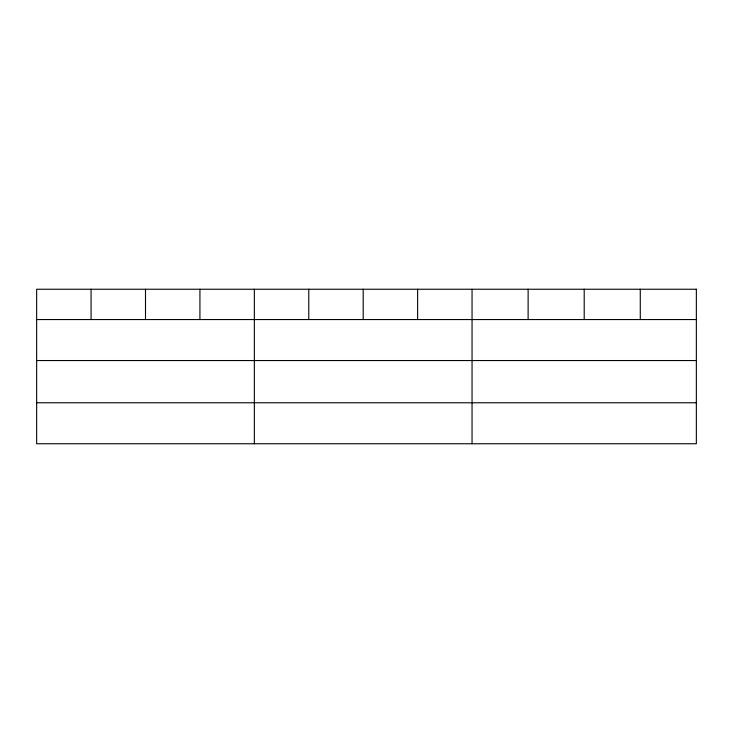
<?xml version="1.0" encoding="UTF-8"?>
<svg xmlns="http://www.w3.org/2000/svg" width="733" height="733" viewBox="0 0 733 733"><rect width="100%" height="100%" fill="white"/><g stroke="black" fill="none" stroke-linecap="round" stroke-linejoin="round"><path stroke-width="1.1" d="M36.65 319.551L696.35 319.551M36.65 360.544L696.35 360.544M36.65 402.774L696.35 402.774M640.275 289.242L640.275 319.551M584.201 289.242L584.201 319.551M528.126 289.242L528.126 319.551M472.052 289.242L472.052 443.758M417.627 289.242L417.627 319.551M363.202 289.242L363.202 319.551M308.776 289.242L308.776 319.551M254.351 289.242L254.351 443.758M199.926 289.242L199.926 319.551M145.501 289.242L145.501 319.551M91.075 289.242L91.075 319.551M696.35 289.242L36.65 289.242L36.65 443.758L696.35 443.758L696.35 289.242"/></g></svg>
